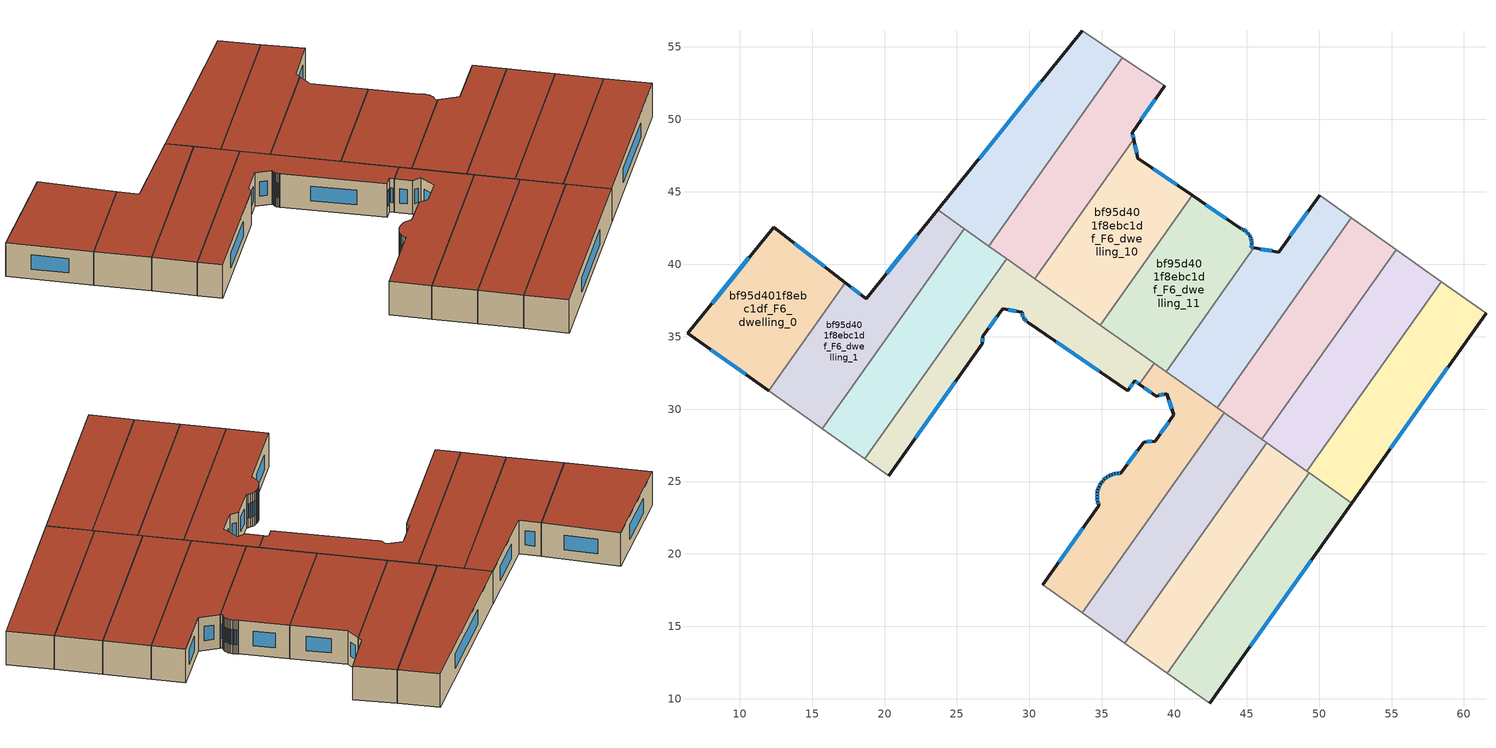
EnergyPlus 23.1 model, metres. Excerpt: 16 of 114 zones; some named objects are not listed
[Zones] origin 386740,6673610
bf95d401f8ebc1df_F6_dwelling_0
 floor to bf95d401f8ebc1df_F5_dwelling_0 (EU_floor_Construction): 17.3,38.73 12.01,31.26 6.4,35.23 12.34,42.55 z18
 wall outside (EU_wall_Construction): 17.3,38.73 12.34,42.55 6.4,35.23 12.01,31.26 z18:21
 wall to bf95d401f8ebc1df_F6_dwelling_1 (EU_wall_Construction): 12.01,31.26 17.3,38.73 z18:21
 window (EU_Window_Construction): 8,34.1 10.4,32.4 / 10.64,40.46 8.1,37.32 / 15.88,39.82 13.76,41.46 z18.86:20.14
 roof outside (EU_roof_Construction): 12.01,31.26 17.3,38.73 12.34,42.55 6.4,35.23 z21
bf95d401f8ebc1df_F6_dwelling_1
 floor to bf95d401f8ebc1df_F5_dwelling_1 (EU_floor_Construction): 25.51,42.46 15.71,28.63 12.01,31.26 17.3,38.73 18.73,37.63 23.67,43.76 z18
 wall outside (EU_wall_Construction): 23.67,43.76 18.73,37.63 17.3,38.73 z18:21
 wall to bf95d401f8ebc1df_F6_dwelling_2 (EU_wall_Construction): 15.71,28.63 25.51,42.46 z18:21
 wall adiabatic (EU_wall_Construction): 12.01,31.26 15.71,28.63 z18:21
 wall to bf95d401f8ebc1df_F6_dwelling_8 (EU_wall_Construction): 25.51,42.46 23.67,43.76 z18:21
 window (EU_Window_Construction): 22.26,42.01 20.14,39.38 / 18.32,37.94 17.71,38.41 z18.86:20.14
 roof outside (EU_roof_Construction): 15.71,28.63 25.51,42.46 23.67,43.76 18.73,37.63 17.3,38.73 12.01,31.26 z21
bf95d401f8ebc1df_F6_dwelling_10
 floor to bf95d401f8ebc1df_F5_dwelling_10 (EU_floor_Construction): 41.24,44.75 34.9,35.8 30.39,39 37.2,48.61 37.48,47.33 z18
 wall outside (EU_wall_Construction): 41.24,44.75 37.48,47.33 37.2,48.61 z18:21
 wall to bf95d401f8ebc1df_F6_dwelling_11 (EU_wall_Construction): 34.9,35.8 41.24,44.75 z18:21
 wall to bf95d401f8ebc1df_F6_dwelling_9 (EU_wall_Construction): 37.2,48.61 30.39,39 z18:21
 wall to bf95d401f8ebc1df_F6_dwelling_3 (EU_wall_Construction): 30.39,39 34.9,35.8 z18:21
 window (EU_Window_Construction): 40.17,45.49 38.56,46.59 / 37.4,47.7 37.28,48.25 z18.86:20.14
 roof outside (EU_roof_Construction): 34.9,35.8 41.24,44.75 37.48,47.33 37.2,48.61 30.39,39 z21
bf95d401f8ebc1df_F6_dwelling_11
 floor to bf95d401f8ebc1df_F5_dwelling_11 (EU_floor_Construction): 44.58,42.48 44.71,42.43 44.84,42.36 44.95,42.28 45.06,42.18 45.15,42.07 45.21,41.98 45.22,41.95 45.28,41.82 45.32,41.68 45.35,41.54 45.35,41.4 45.34,41.26 45.32,41.16 45.48,41.13 39.43,32.59 34.9,35.8 41.24,44.75 44.55,42.49 z18
 wall outside (EU_wall_Construction): 45.48,41.13 45.32,41.16 45.34,41.26 45.35,41.4 45.35,41.54 45.32,41.68 45.28,41.82 45.22,41.95 45.21,41.98 45.15,42.07 45.06,42.18 44.95,42.28 44.84,42.36 44.71,42.43 44.58,42.48 44.55,42.49 41.24,44.75 z18:21
 wall to bf95d401f8ebc1df_F6_dwelling_12 (EU_wall_Construction): 39.43,32.59 45.48,41.13 z18:21
 wall to bf95d401f8ebc1df_F6_dwelling_4 (EU_wall_Construction): 38.62,33.17 39.43,32.59 z18:21
 wall to bf95d401f8ebc1df_F6_dwelling_3 (EU_wall_Construction): 34.9,35.8 38.62,33.17 z18:21
 window (EU_Window_Construction): 44.67,42.44 44.61,42.46 / 44.8,42.38 44.75,42.41 / 44.92,42.3 44.87,42.34 / 45.03,42.21 44.98,42.25 / 45.12,42.1 45.08,42.15 / 45.19,42.01 45.16,42.05 / 45.26,41.86 45.24,41.91 / 45.31,41.72 45.29,41.78 / 45.34,41.58 45.33,41.64 / 45.35,41.44 45.35,41.5 / 45.34,41.3 45.35,41.36 / 45.32,41.19 45.33,41.23 / 45.44,41.14 45.36,41.15 / 43.61,43.13 42.19,44.1 z18.86:20.14
 roof outside (EU_roof_Construction): 39.43,32.59 45.48,41.13 45.32,41.16 45.34,41.26 45.35,41.4 45.35,41.54 45.32,41.68 45.28,41.82 45.22,41.95 45.21,41.98 45.15,42.07 45.06,42.18 44.95,42.28 44.84,42.36 44.71,42.43 44.58,42.48 44.55,42.49 41.24,44.75 34.9,35.8 z21
bf95d401f8ebc1df_F6_dwelling_12
 floor to bf95d401f8ebc1df_F5_dwelling_12 (EU_floor_Construction): 52.23,43.19 42.95,30.1 39.43,32.59 45.48,41.13 47.21,40.83 50.03,44.75 z18
 wall outside (EU_wall_Construction): 50.03,44.75 47.21,40.83 45.48,41.13 z18:21
 wall adiabatic (EU_wall_Construction): 52.23,43.19 50.03,44.75 z18:21
 wall to bf95d401f8ebc1df_F6_dwelling_13 (EU_wall_Construction): 42.95,30.1 52.23,43.19 z18:21
 wall to bf95d401f8ebc1df_F6_dwelling_4 (EU_wall_Construction): 39.43,32.59 42.95,30.1 z18:21
 window (EU_Window_Construction): 46.72,40.92 45.98,41.05 / 49.23,43.63 48.02,41.95 z18.86:20.14
 roof outside (EU_roof_Construction): 42.95,30.1 52.23,43.19 50.03,44.75 47.21,40.83 45.48,41.13 39.43,32.59 z21
bf95d401f8ebc1df_F6_dwelling_13
 floor to bf95d401f8ebc1df_F5_dwelling_13 (EU_floor_Construction): 55.33,41 46.05,27.9 42.95,30.1 52.23,43.19 z18
 wall adiabatic (EU_wall_Construction): 55.33,41 52.23,43.19 z18:21
 wall to bf95d401f8ebc1df_F6_dwelling_14 (EU_wall_Construction): 46.05,27.9 55.33,41 z18:21
 wall to bf95d401f8ebc1df_F6_dwelling_5 (EU_wall_Construction): 43.44,29.75 46.05,27.9 z18:21
 wall to bf95d401f8ebc1df_F6_dwelling_4 (EU_wall_Construction): 42.95,30.1 43.44,29.75 z18:21
 roof outside (EU_roof_Construction): 46.05,27.9 55.33,41 52.23,43.19 42.95,30.1 z21
bf95d401f8ebc1df_F6_dwelling_14
 floor to bf95d401f8ebc1df_F5_dwelling_14 (EU_floor_Construction): 58.43,38.81 49.15,25.71 46.05,27.9 55.33,41 z18
 wall adiabatic (EU_wall_Construction): 58.43,38.81 55.33,41 z18:21
 wall to bf95d401f8ebc1df_F6_dwelling_15 (EU_wall_Construction): 49.15,25.71 58.43,38.81 z18:21
 wall to bf95d401f8ebc1df_F6_dwelling_6 (EU_wall_Construction): 46.38,27.67 49.15,25.71 z18:21
 wall to bf95d401f8ebc1df_F6_dwelling_5 (EU_wall_Construction): 46.05,27.9 46.38,27.67 z18:21
 roof outside (EU_roof_Construction): 49.15,25.71 58.43,38.81 55.33,41 46.05,27.9 z21
bf95d401f8ebc1df_F6_dwelling_15
 floor to bf95d401f8ebc1df_F5_dwelling_15 (EU_floor_Construction): 61.52,36.62 52.24,23.51 49.15,25.71 58.43,38.81 z18
 wall outside (EU_wall_Construction): 52.24,23.51 61.52,36.62 z18:21
 wall adiabatic (EU_wall_Construction): 61.52,36.62 58.43,38.81 z18:21
 wall to bf95d401f8ebc1df_F6_dwelling_7 (EU_wall_Construction): 49.31,25.59 52.24,23.51 z18:21
 wall to bf95d401f8ebc1df_F6_dwelling_6 (EU_wall_Construction): 49.15,25.71 49.31,25.59 z18:21
 window (EU_Window_Construction): 54.89,27.26 58.87,32.87 z18.86:20.14
 roof outside (EU_roof_Construction): 52.24,23.51 61.52,36.62 58.43,38.81 49.15,25.71 z21
bf95d401f8ebc1df_F6_dwelling_2
 floor to bf95d401f8ebc1df_F5_dwelling_2 (EU_floor_Construction): 28.44,40.38 18.65,26.56 15.71,28.63 25.51,42.46 z18
 wall to bf95d401f8ebc1df_F6_dwelling_3 (EU_wall_Construction): 18.65,26.56 28.44,40.38 z18:21
 wall adiabatic (EU_wall_Construction): 15.71,28.63 18.65,26.56 z18:21
 wall to bf95d401f8ebc1df_F6_dwelling_9 (EU_wall_Construction): 28.44,40.38 27.2,41.26 z18:21
 wall to bf95d401f8ebc1df_F6_dwelling_8 (EU_wall_Construction): 27.2,41.26 25.51,42.46 z18:21
 roof outside (EU_roof_Construction): 18.65,26.56 28.44,40.38 25.51,42.46 15.71,28.63 z21
bf95d401f8ebc1df_F6_dwelling_3
 floor to bf95d401f8ebc1df_F5_dwelling_3 (EU_floor_Construction): 38.62,33.17 37.59,31.72 37.27,31.95 36.79,31.26 29.88,36 29.82,36.05 29.73,36.13 29.66,36.22 29.6,36.3 29.6,36.32 29.55,36.42 29.51,36.54 29.49,36.65 29.49,36.7 28.15,36.93 26.79,35.04 26.74,34.5 20.28,25.39 18.65,26.56 28.44,40.38 z18
 wall outside (EU_wall_Construction): 20.28,25.39 26.74,34.5 26.79,35.04 28.15,36.93 29.49,36.7 29.49,36.65 29.51,36.54 29.55,36.42 29.6,36.32 29.6,36.3 29.66,36.22 29.73,36.13 29.82,36.05 29.88,36 36.79,31.26 37.27,31.95 37.59,31.72 z18:21
 wall adiabatic (EU_wall_Construction): 18.65,26.56 20.28,25.39 z18:21
 wall to bf95d401f8ebc1df_F6_dwelling_4 (EU_wall_Construction): 37.59,31.72 38.62,33.17 z18:21
 wall to bf95d401f8ebc1df_F6_dwelling_9 (EU_wall_Construction): 30.39,39 28.44,40.38 z18:21
 window (EU_Window_Construction): 29.76,36.11 29.79,36.07 / 29.68,36.19 29.71,36.15 / 29.62,36.28 29.64,36.24 / 29.56,36.39 29.58,36.35 / 29.52,36.5 29.54,36.46 / 29.5,36.62 29.51,36.57 / 28.53,36.86 29.11,36.76 / 27.18,35.58 27.76,36.39 / 26.76,34.65 26.78,34.88 / 22.13,28 24.9,31.9 / 37.36,31.89 37.5,31.79 / 36.93,31.46 37.13,31.75 / 31.85,34.65 34.82,32.62 z18.86:20.14
 roof outside (EU_roof_Construction): 36.79,31.26 37.27,31.95 37.59,31.72 38.62,33.17 28.44,40.38 18.65,26.56 20.28,25.39 26.74,34.5 26.79,35.04 28.15,36.93 29.49,36.7 29.49,36.65 29.51,36.54 29.55,36.42 29.6,36.32 29.6,36.3 29.66,36.22 29.73,36.13 29.82,36.05 29.88,36 z21
bf95d401f8ebc1df_F6_dwelling_4
 floor to bf95d401f8ebc1df_F5_dwelling_4 (EU_floor_Construction): 43.44,29.75 33.65,15.92 30.91,17.86 34.8,23.33 34.77,23.41 34.71,23.61 34.68,23.82 34.67,24.03 34.69,24.24 34.73,24.44 34.81,24.64 34.91,24.82 34.94,24.87 35.03,25 35.17,25.15 35.33,25.28 35.51,25.39 35.7,25.48 35.9,25.54 36.11,25.58 36.31,25.58 37.89,27.73 38.68,27.8 39.98,29.59 39.5,31.05 38.76,30.9 37.59,31.72 38.62,33.17 z18
 wall outside (EU_wall_Construction): 37.59,31.72 38.76,30.9 39.5,31.05 39.98,29.59 38.68,27.8 37.89,27.73 36.31,25.58 36.11,25.58 35.9,25.54 35.7,25.48 35.51,25.39 35.33,25.28 35.17,25.15 35.03,25 34.94,24.87 34.91,24.82 34.81,24.64 34.73,24.44 34.69,24.24 34.67,24.03 34.68,23.82 34.71,23.61 34.77,23.41 34.8,23.33 30.91,17.86 z18:21
 wall to bf95d401f8ebc1df_F6_dwelling_5 (EU_wall_Construction): 33.65,15.92 43.44,29.75 z18:21
 wall adiabatic (EU_wall_Construction): 30.91,17.86 33.65,15.92 z18:21
 window (EU_Window_Construction): 34.73,23.56 34.75,23.47 / 34.69,23.76 34.7,23.67 / 34.67,23.97 34.67,23.88 / 34.68,24.18 34.67,24.09 / 34.72,24.38 34.7,24.3 / 34.79,24.58 34.76,24.5 / 34.88,24.77 34.84,24.69 / 35,24.96 34.96,24.91 / 35.13,25.11 35.07,25.04 / 35.29,25.24 35.22,25.19 / 35.46,25.36 35.38,25.31 / 35.65,25.46 35.57,25.42 / 35.85,25.52 35.76,25.5 / 36.05,25.57 35.96,25.55 / 36.25,25.58 36.17,25.58 / 37.44,27.12 36.76,26.2 / 38.45,27.78 38.11,27.75 / 39.61,29.08 39.05,28.31 / 39.63,30.64 39.84,30.01 / 38.97,30.94 39.28,31.01 / 37.92,31.49 38.42,31.13 / 33.69,21.77 32.03,19.43 z18.86:20.14
 roof outside (EU_roof_Construction): 33.65,15.92 43.44,29.75 38.62,33.17 37.59,31.72 38.76,30.9 39.5,31.05 39.98,29.59 38.68,27.8 37.89,27.73 36.31,25.58 36.11,25.58 35.9,25.54 35.7,25.48 35.51,25.39 35.33,25.28 35.17,25.15 35.03,25 34.94,24.87 34.91,24.82 34.81,24.64 34.73,24.44 34.69,24.24 34.67,24.03 34.68,23.82 34.71,23.61 34.77,23.41 34.8,23.33 30.91,17.86 z21
bf95d401f8ebc1df_F6_dwelling_5
 floor to bf95d401f8ebc1df_F5_dwelling_5 (EU_floor_Construction): 46.38,27.67 36.58,13.85 33.65,15.92 43.44,29.75 z18
 wall to bf95d401f8ebc1df_F6_dwelling_6 (EU_wall_Construction): 36.58,13.85 46.38,27.67 z18:21
 wall adiabatic (EU_wall_Construction): 33.65,15.92 36.58,13.85 z18:21
 roof outside (EU_roof_Construction): 36.58,13.85 46.38,27.67 43.44,29.75 33.65,15.92 z21
bf95d401f8ebc1df_F6_dwelling_6
 floor to bf95d401f8ebc1df_F5_dwelling_6 (EU_floor_Construction): 49.31,25.59 39.52,11.77 36.58,13.85 46.38,27.67 z18
 wall to bf95d401f8ebc1df_F6_dwelling_7 (EU_wall_Construction): 39.52,11.77 49.31,25.59 z18:21
 wall adiabatic (EU_wall_Construction): 36.58,13.85 39.52,11.77 z18:21
 roof outside (EU_roof_Construction): 39.52,11.77 49.31,25.59 46.38,27.67 36.58,13.85 z21
bf95d401f8ebc1df_F6_dwelling_7
 floor to bf95d401f8ebc1df_F5_dwelling_7 (EU_floor_Construction): 52.24,23.51 42.45,9.69 39.52,11.77 49.31,25.59 z18
 wall outside (EU_wall_Construction): 42.45,9.69 52.24,23.51 z18:21
 wall adiabatic (EU_wall_Construction): 39.52,11.77 42.45,9.69 z18:21
 window (EU_Window_Construction): 45.25,13.64 49.45,19.56 z18.86:20.14
 roof outside (EU_roof_Construction): 42.45,9.69 52.24,23.51 49.31,25.59 39.52,11.77 z21
bf95d401f8ebc1df_F6_dwelling_8
 floor to bf95d401f8ebc1df_F5_dwelling_8 (EU_floor_Construction): 36.42,54.27 27.2,41.25 23.67,43.76 33.65,56.13 z18
 wall outside (EU_wall_Construction): 33.65,56.13 23.67,43.76 z18:21
 wall to bf95d401f8ebc1df_F6_dwelling_9 (EU_wall_Construction): 27.2,41.25 36.42,54.27 z18:21
 wall adiabatic (EU_wall_Construction): 36.42,54.27 33.65,56.13 z18:21
 window (EU_Window_Construction): 30.8,52.59 26.52,47.29 z18.86:20.14
 roof outside (EU_roof_Construction): 27.2,41.25 36.42,54.27 33.65,56.13 23.67,43.76 z21
bf95d401f8ebc1df_F6_dwelling_9
 floor to bf95d401f8ebc1df_F5_dwelling_9 (EU_floor_Construction): 39.34,52.33 37.1,49.07 37.2,48.61 30.39,39 27.2,41.25 36.42,54.27 z18
 wall outside (EU_wall_Construction): 37.2,48.61 37.1,49.07 39.34,52.33 z18:21
 wall adiabatic (EU_wall_Construction): 39.34,52.33 36.42,54.27 z18:21
 window (EU_Window_Construction): 37.74,50 38.7,51.39 / 37.17,48.74 37.12,48.94 z18.86:20.14
 roof outside (EU_roof_Construction): 30.39,39 37.2,48.61 37.1,49.07 39.34,52.33 36.42,54.27 27.2,41.25 z21
[Building]
EU S2 Campaign: North Axis=0; Terrain=City; Solar Distribution=FullExterior
[Site:Location]
Helsinki-Vantaa.AP: Latitude=60.317; Longitude=24.963; Time Zone=2; Elevation=54.6
[SizingPeriod:WeatherFileDays]
AnnualSizingPeriod: Begin Month=1; Begin Day of Month=1; End Month=12; End Day of Month=31; Day of Week for Start Day=Monday; Use Weather File Daylight Saving Period=No; Use Weather File Rain and Snow Indicators=No
[MATERIAL]
EU_InternalMass_Material: Roughness=MediumRough; Thickness=0.1; Conductivity=1; Density=1800; Specific Heat=900; Thermal Absorptance=0.9; Solar Absorptance=0.7; Visible Absorptance=0.7
[MATERIAL:NOMASS] Roughness=MediumRough; Thermal Absorptance=0.9; Solar Absorptance=0.7; Visible Absorptance=0.7
Name | Thermal Resistance
EU_wall_NoMass | 1.10183
EU_roof_NoMass; EU_floor_NoMass | 1.70606
[WINDOWMATERIAL:SIMPLEGLAZINGSYSTEM]
EU_Window_SimpleGlazing: UFactor=3.11035; Solar Heat Gain Coefficient=0.8; Visible Transmittance=0.8
[CONSTRUCTION]
EU_wall_Construction: EU_wall_NoMass
EU_roof_Construction: EU_roof_NoMass
EU_floor_Construction: EU_floor_NoMass
EU_Window_Construction: EU_Window_SimpleGlazing
EU_InternalMass_Construction: EU_InternalMass_Material
[ZONE] Type=1; Multiplier=1; Ceiling Height=autocalculate; Floor Area=autocalculate; Part of Total Floor Area=Yes
Name | Volume
bf95d401f8ebc1df_F6_dwelling_0; bf95d401f8ebc1df_F6_dwelling_4 | 182.78
bf95d401f8ebc1df_F6_dwelling_1 | 182.741
bf95d401f8ebc1df_F6_dwelling_10 | 182.759
bf95d401f8ebc1df_F6_dwelling_11; bf95d401f8ebc1df_F6_dwelling_12; bf95d401f8ebc1df_F6_dwelling_14 | 182.766
bf95d401f8ebc1df_F6_dwelling_13 | 182.733
bf95d401f8ebc1df_F6_dwelling_15 | 182.754
bf95d401f8ebc1df_F6_dwelling_2 | 182.762
bf95d401f8ebc1df_F6_dwelling_3 | 182.779
bf95d401f8ebc1df_F6_dwelling_5 | 182.763
bf95d401f8ebc1df_F6_dwelling_6 | 182.764
bf95d401f8ebc1df_F6_dwelling_7 | 182.751
bf95d401f8ebc1df_F6_dwelling_8 | 182.758
bf95d401f8ebc1df_F6_dwelling_9 | 182.739
[INTERNALMASS] Construction=EU_InternalMass_Construction
Name | Zone or ZoneList | Surface Area
bf95d401f8ebc1df_F6_dwelling_0_EU_InternalMass | bf95d401f8ebc1df_F6_dwelling_0 | 60.9266
bf95d401f8ebc1df_F6_dwelling_1_EU_InternalMass | bf95d401f8ebc1df_F6_dwelling_1 | 60.9136
bf95d401f8ebc1df_F6_dwelling_2_EU_InternalMass | bf95d401f8ebc1df_F6_dwelling_2 | 60.9209
bf95d401f8ebc1df_F6_dwelling_3_EU_InternalMass | bf95d401f8ebc1df_F6_dwelling_3 | 60.9266
bf95d401f8ebc1df_F6_dwelling_4_EU_InternalMass | bf95d401f8ebc1df_F6_dwelling_4 | 60.9261
bf95d401f8ebc1df_F6_dwelling_5_EU_InternalMass | bf95d401f8ebc1df_F6_dwelling_5 | 60.9213
bf95d401f8ebc1df_F6_dwelling_6_EU_InternalMass | bf95d401f8ebc1df_F6_dwelling_6 | 60.9213
bf95d401f8ebc1df_F6_dwelling_7_EU_InternalMass | bf95d401f8ebc1df_F6_dwelling_7 | 60.9167
bf95d401f8ebc1df_F6_dwelling_8_EU_InternalMass | bf95d401f8ebc1df_F6_dwelling_8 | 60.9193
bf95d401f8ebc1df_F6_dwelling_9_EU_InternalMass | bf95d401f8ebc1df_F6_dwelling_9 | 60.913
bf95d401f8ebc1df_F6_dwelling_10_EU_InternalMass | bf95d401f8ebc1df_F6_dwelling_10 | 60.9193
bf95d401f8ebc1df_F6_dwelling_11_EU_InternalMass | bf95d401f8ebc1df_F6_dwelling_11 | 60.9225
bf95d401f8ebc1df_F6_dwelling_12_EU_InternalMass | bf95d401f8ebc1df_F6_dwelling_12 | 60.9218
bf95d401f8ebc1df_F6_dwelling_13_EU_InternalMass | bf95d401f8ebc1df_F6_dwelling_13 | 60.911
bf95d401f8ebc1df_F6_dwelling_14_EU_InternalMass | bf95d401f8ebc1df_F6_dwelling_14 | 60.9217
bf95d401f8ebc1df_F6_dwelling_15_EU_InternalMass | bf95d401f8ebc1df_F6_dwelling_15 | 60.9181
[OTHEREQUIPMENT] Fuel Type=Electricity; Design Level Calculation Method=Watts/Area; Power per Zone Floor Area=1; Fraction Latent=0; Fraction Radiant=0; Fraction Lost=0; Carbon Dioxide Generation Rate=0; EndUse Subcategory=EU_Step8_InternalGains
Name | Zone or ZoneList or Space or SpaceList | Schedule
EU_Step8_InternalGain_bf95d401f8ebc1df_F6_dwelling_0_f000 | bf95d401f8ebc1df_F6_dwelling_0 | EU_Step8_GainSchedule_bf95d401f8ebc1df_F6_dwelling_0_f000
EU_Step8_InternalGain_bf95d401f8ebc1df_F6_dwelling_1_f000 | bf95d401f8ebc1df_F6_dwelling_1 | EU_Step8_GainSchedule_bf95d401f8ebc1df_F6_dwelling_1_f000
EU_Step8_InternalGain_bf95d401f8ebc1df_F6_dwelling_2_f000 | bf95d401f8ebc1df_F6_dwelling_2 | EU_Step8_GainSchedule_bf95d401f8ebc1df_F6_dwelling_2_f000
EU_Step8_InternalGain_bf95d401f8ebc1df_F6_dwelling_3_f000 | bf95d401f8ebc1df_F6_dwelling_3 | EU_Step8_GainSchedule_bf95d401f8ebc1df_F6_dwelling_3_f000
EU_Step8_InternalGain_bf95d401f8ebc1df_F6_dwelling_4_f000 | bf95d401f8ebc1df_F6_dwelling_4 | EU_Step8_GainSchedule_bf95d401f8ebc1df_F6_dwelling_4_f000
EU_Step8_InternalGain_bf95d401f8ebc1df_F6_dwelling_5_f000 | bf95d401f8ebc1df_F6_dwelling_5 | EU_Step8_GainSchedule_bf95d401f8ebc1df_F6_dwelling_5_f000
EU_Step8_InternalGain_bf95d401f8ebc1df_F6_dwelling_6_f000 | bf95d401f8ebc1df_F6_dwelling_6 | EU_Step8_GainSchedule_bf95d401f8ebc1df_F6_dwelling_6_f000
EU_Step8_InternalGain_bf95d401f8ebc1df_F6_dwelling_7_f000 | bf95d401f8ebc1df_F6_dwelling_7 | EU_Step8_GainSchedule_bf95d401f8ebc1df_F6_dwelling_7_f000
EU_Step8_InternalGain_bf95d401f8ebc1df_F6_dwelling_8_f000 | bf95d401f8ebc1df_F6_dwelling_8 | EU_Step8_GainSchedule_bf95d401f8ebc1df_F6_dwelling_8_f000
EU_Step8_InternalGain_bf95d401f8ebc1df_F6_dwelling_9_f000 | bf95d401f8ebc1df_F6_dwelling_9 | EU_Step8_GainSchedule_bf95d401f8ebc1df_F6_dwelling_9_f000
EU_Step8_InternalGain_bf95d401f8ebc1df_F6_dwelling_10_f000 | bf95d401f8ebc1df_F6_dwelling_10 | EU_Step8_GainSchedule_bf95d401f8ebc1df_F6_dwelling_10_f000
EU_Step8_InternalGain_bf95d401f8ebc1df_F6_dwelling_11_f000 | bf95d401f8ebc1df_F6_dwelling_11 | EU_Step8_GainSchedule_bf95d401f8ebc1df_F6_dwelling_11_f000
EU_Step8_InternalGain_bf95d401f8ebc1df_F6_dwelling_12_f000 | bf95d401f8ebc1df_F6_dwelling_12 | EU_Step8_GainSchedule_bf95d401f8ebc1df_F6_dwelling_12_f000
EU_Step8_InternalGain_bf95d401f8ebc1df_F6_dwelling_13_f000 | bf95d401f8ebc1df_F6_dwelling_13 | EU_Step8_GainSchedule_bf95d401f8ebc1df_F6_dwelling_13_f000
EU_Step8_InternalGain_bf95d401f8ebc1df_F6_dwelling_14_f000 | bf95d401f8ebc1df_F6_dwelling_14 | EU_Step8_GainSchedule_bf95d401f8ebc1df_F6_dwelling_14_f000
EU_Step8_InternalGain_bf95d401f8ebc1df_F6_dwelling_15_f000 | bf95d401f8ebc1df_F6_dwelling_15 | EU_Step8_GainSchedule_bf95d401f8ebc1df_F6_dwelling_15_f000
[ZONEVENTILATION:DESIGNFLOWRATE] Schedule=EU_AlwaysOn; Design Flow Rate Calculation Method=AirChanges/Hour; Air Changes per Hour=0.756316; Ventilation Type=Natural; Fan Pressure Rise=0; Fan Total Efficiency=1; Constant Term Coefficient=1; Temperature Term Coefficient=0; Velocity Term Coefficient=0; Velocity Squared Term Coefficient=0; Minimum Indoor Temperature=-100; Maximum Indoor Temperature=100; Delta Temperature=-100; Minimum Outdoor Temperature=-100; Maximum Outdoor Temperature=100; Maximum Wind Speed=40
Name | Zone or ZoneList or Space or SpaceList
EU_ConstantAir_bf95d401f8ebc1df_F6_dwelling_0 | bf95d401f8ebc1df_F6_dwelling_0
EU_ConstantAir_bf95d401f8ebc1df_F6_dwelling_1 | bf95d401f8ebc1df_F6_dwelling_1
EU_ConstantAir_bf95d401f8ebc1df_F6_dwelling_2 | bf95d401f8ebc1df_F6_dwelling_2
EU_ConstantAir_bf95d401f8ebc1df_F6_dwelling_3 | bf95d401f8ebc1df_F6_dwelling_3
EU_ConstantAir_bf95d401f8ebc1df_F6_dwelling_4 | bf95d401f8ebc1df_F6_dwelling_4
EU_ConstantAir_bf95d401f8ebc1df_F6_dwelling_5 | bf95d401f8ebc1df_F6_dwelling_5
EU_ConstantAir_bf95d401f8ebc1df_F6_dwelling_6 | bf95d401f8ebc1df_F6_dwelling_6
EU_ConstantAir_bf95d401f8ebc1df_F6_dwelling_7 | bf95d401f8ebc1df_F6_dwelling_7
EU_ConstantAir_bf95d401f8ebc1df_F6_dwelling_8 | bf95d401f8ebc1df_F6_dwelling_8
EU_ConstantAir_bf95d401f8ebc1df_F6_dwelling_9 | bf95d401f8ebc1df_F6_dwelling_9
EU_ConstantAir_bf95d401f8ebc1df_F6_dwelling_10 | bf95d401f8ebc1df_F6_dwelling_10
EU_ConstantAir_bf95d401f8ebc1df_F6_dwelling_11 | bf95d401f8ebc1df_F6_dwelling_11
EU_ConstantAir_bf95d401f8ebc1df_F6_dwelling_12 | bf95d401f8ebc1df_F6_dwelling_12
EU_ConstantAir_bf95d401f8ebc1df_F6_dwelling_13 | bf95d401f8ebc1df_F6_dwelling_13
EU_ConstantAir_bf95d401f8ebc1df_F6_dwelling_14 | bf95d401f8ebc1df_F6_dwelling_14
EU_ConstantAir_bf95d401f8ebc1df_F6_dwelling_15 | bf95d401f8ebc1df_F6_dwelling_15
[HVACTEMPLATE:ZONE:IDEALLOADSAIRSYSTEM] System Availability Schedule=EU_AlwaysOn; Maximum Heating Supply Air Temperature=50; Minimum Cooling Supply Air Temperature=13; Maximum Heating Supply Air Humidity Ratio=0.0156; Minimum Cooling Supply Air Humidity Ratio=0.0077; Heating Limit=NoLimit; Cooling Limit=NoLimit; Heating Availability Schedule=EU_AlwaysOn; Cooling Availability Schedule=EU_CoolingOff; Dehumidification Control Type=ConstantSensibleHeatRatio; Cooling Sensible Heat Ratio=0.7; Dehumidification Setpoint=60; Humidification Control Type=None; Humidification Setpoint=30; Outdoor Air Method=None; Outdoor Air Flow Rate per Person=0.00944; Outdoor Air Flow Rate per Zone Floor Area=0; Outdoor Air Flow Rate per Zone=0; Demand Controlled Ventilation Type=None; Outdoor Air Economizer Type=NoEconomizer; Heat Recovery Type=None; Sensible Heat Recovery Effectiveness=0.7; Latent Heat Recovery Effectiveness=0.65
Name | Template Thermostat
bf95d401f8ebc1df_F6_dwelling_0 | EU_HeatOnly_bf95d401f8ebc1df_F6_dwelling_0
bf95d401f8ebc1df_F6_dwelling_1 | EU_HeatOnly_bf95d401f8ebc1df_F6_dwelling_1
bf95d401f8ebc1df_F6_dwelling_2 | EU_HeatOnly_bf95d401f8ebc1df_F6_dwelling_2
bf95d401f8ebc1df_F6_dwelling_3 | EU_HeatOnly_bf95d401f8ebc1df_F6_dwelling_3
bf95d401f8ebc1df_F6_dwelling_4 | EU_HeatOnly_bf95d401f8ebc1df_F6_dwelling_4
bf95d401f8ebc1df_F6_dwelling_5 | EU_HeatOnly_bf95d401f8ebc1df_F6_dwelling_5
bf95d401f8ebc1df_F6_dwelling_6 | EU_HeatOnly_bf95d401f8ebc1df_F6_dwelling_6
bf95d401f8ebc1df_F6_dwelling_7 | EU_HeatOnly_bf95d401f8ebc1df_F6_dwelling_7
bf95d401f8ebc1df_F6_dwelling_8 | EU_HeatOnly_bf95d401f8ebc1df_F6_dwelling_8
bf95d401f8ebc1df_F6_dwelling_9 | EU_HeatOnly_bf95d401f8ebc1df_F6_dwelling_9
bf95d401f8ebc1df_F6_dwelling_10 | EU_HeatOnly_bf95d401f8ebc1df_F6_dwelling_10
bf95d401f8ebc1df_F6_dwelling_11 | EU_HeatOnly_bf95d401f8ebc1df_F6_dwelling_11
bf95d401f8ebc1df_F6_dwelling_12 | EU_HeatOnly_bf95d401f8ebc1df_F6_dwelling_12
bf95d401f8ebc1df_F6_dwelling_13 | EU_HeatOnly_bf95d401f8ebc1df_F6_dwelling_13
bf95d401f8ebc1df_F6_dwelling_14 | EU_HeatOnly_bf95d401f8ebc1df_F6_dwelling_14
bf95d401f8ebc1df_F6_dwelling_15 | EU_HeatOnly_bf95d401f8ebc1df_F6_dwelling_15
[SIZING:ZONE] Zone Cooling Design Supply Air Temperature Input Method=SupplyAirTemperature; Zone Cooling Design Supply Air Temperature=13; Zone Heating Design Supply Air Temperature Input Method=SupplyAirTemperature; Zone Heating Design Supply Air Temperature=50; Zone Cooling Design Supply Air Humidity Ratio=0.008; Zone Heating Design Supply Air Humidity Ratio=0.008; Cooling Design Air Flow Method=DesignDay; Cooling Design Air Flow Rate=0; Cooling Minimum Air Flow per Zone Floor Area=0.000762; Cooling Minimum Air Flow=0; Cooling Minimum Air Flow Fraction=0.2; Heating Design Air Flow Method=DesignDay; Heating Design Air Flow Rate=0; Heating Maximum Air Flow per Zone Floor Area=0.002032; Heating Maximum Air Flow=0.141576; Heating Maximum Air Flow Fraction=0.3; Account for Dedicated Outdoor Air System=No; Dedicated Outdoor Air System Control Strategy=NeutralSupplyAir; Dedicated Outdoor Air Low Setpoint Temperature for Design=autosize; Dedicated Outdoor Air High Setpoint Temperature for Design=autosize; Zone Load Sizing Method=Sensible Load Only No Latent Load; Zone Latent Cooling Design Supply Air Humidity Ratio Input Method=HumidityRatioDifference; Zone Cooling Design Supply Air Humidity Ratio Difference=0.005; Zone Latent Heating Design Supply Air Humidity Ratio Input Method=HumidityRatioDifference; Zone Humidification Design Supply Air Humidity Ratio Difference=0.005
bf95d401f8ebc1df_F6_dwelling_0; bf95d401f8ebc1df_F6_dwelling_1; bf95d401f8ebc1df_F6_dwelling_2; bf95d401f8ebc1df_F6_dwelling_3; bf95d401f8ebc1df_F6_dwelling_4; bf95d401f8ebc1df_F6_dwelling_5; bf95d401f8ebc1df_F6_dwelling_6; bf95d401f8ebc1df_F6_dwelling_7; bf95d401f8ebc1df_F6_dwelling_8; bf95d401f8ebc1df_F6_dwelling_9; bf95d401f8ebc1df_F6_dwelling_10; bf95d401f8ebc1df_F6_dwelling_11; bf95d401f8ebc1df_F6_dwelling_12; bf95d401f8ebc1df_F6_dwelling_13; bf95d401f8ebc1df_F6_dwelling_14; bf95d401f8ebc1df_F6_dwelling_15
[SCHEDULE:CONSTANT]
Name | Hourly Value
EU_AlwaysOn | 1
EU_CoolingOff | 0
[SCHEDULE:FILE] Column Number=1; Rows to Skip at Top=0; Number of Hours of Data=8760; Column Separator=Comma; Interpolate to Timestep=No; Minutes per Item=60; Adjust Schedule for Daylight Savings=Yes
Name | File
EU_Step8_GainSchedule_bf95d401f8ebc1df_F6_dwelling_0_f000 | ../../schedules/bf95d401f8ebc1df/bf95d401f8ebc1df_F6_dwelling_0_f000_gain.csv
EU_Step8_GainSchedule_bf95d401f8ebc1df_F6_dwelling_1_f000 | ../../schedules/bf95d401f8ebc1df/bf95d401f8ebc1df_F6_dwelling_1_f000_gain.csv
EU_Step8_GainSchedule_bf95d401f8ebc1df_F6_dwelling_2_f000 | ../../schedules/bf95d401f8ebc1df/bf95d401f8ebc1df_F6_dwelling_2_f000_gain.csv
EU_Step8_GainSchedule_bf95d401f8ebc1df_F6_dwelling_3_f000 | ../../schedules/bf95d401f8ebc1df/bf95d401f8ebc1df_F6_dwelling_3_f000_gain.csv
EU_Step8_GainSchedule_bf95d401f8ebc1df_F6_dwelling_4_f000 | ../../schedules/bf95d401f8ebc1df/bf95d401f8ebc1df_F6_dwelling_4_f000_gain.csv
EU_Step8_GainSchedule_bf95d401f8ebc1df_F6_dwelling_5_f000 | ../../schedules/bf95d401f8ebc1df/bf95d401f8ebc1df_F6_dwelling_5_f000_gain.csv
EU_Step8_GainSchedule_bf95d401f8ebc1df_F6_dwelling_6_f000 | ../../schedules/bf95d401f8ebc1df/bf95d401f8ebc1df_F6_dwelling_6_f000_gain.csv
EU_Step8_GainSchedule_bf95d401f8ebc1df_F6_dwelling_7_f000 | ../../schedules/bf95d401f8ebc1df/bf95d401f8ebc1df_F6_dwelling_7_f000_gain.csv
EU_Step8_GainSchedule_bf95d401f8ebc1df_F6_dwelling_8_f000 | ../../schedules/bf95d401f8ebc1df/bf95d401f8ebc1df_F6_dwelling_8_f000_gain.csv
EU_Step8_GainSchedule_bf95d401f8ebc1df_F6_dwelling_9_f000 | ../../schedules/bf95d401f8ebc1df/bf95d401f8ebc1df_F6_dwelling_9_f000_gain.csv
EU_Step8_GainSchedule_bf95d401f8ebc1df_F6_dwelling_10_f000 | ../../schedules/bf95d401f8ebc1df/bf95d401f8ebc1df_F6_dwelling_10_f000_gain.csv
EU_Step8_GainSchedule_bf95d401f8ebc1df_F6_dwelling_11_f000 | ../../schedules/bf95d401f8ebc1df/bf95d401f8ebc1df_F6_dwelling_11_f000_gain.csv
EU_Step8_GainSchedule_bf95d401f8ebc1df_F6_dwelling_12_f000 | ../../schedules/bf95d401f8ebc1df/bf95d401f8ebc1df_F6_dwelling_12_f000_gain.csv
EU_Step8_GainSchedule_bf95d401f8ebc1df_F6_dwelling_13_f000 | ../../schedules/bf95d401f8ebc1df/bf95d401f8ebc1df_F6_dwelling_13_f000_gain.csv
EU_Step8_GainSchedule_bf95d401f8ebc1df_F6_dwelling_14_f000 | ../../schedules/bf95d401f8ebc1df/bf95d401f8ebc1df_F6_dwelling_14_f000_gain.csv
EU_Step8_GainSchedule_bf95d401f8ebc1df_F6_dwelling_15_f000 | ../../schedules/bf95d401f8ebc1df/bf95d401f8ebc1df_F6_dwelling_15_f000_gain.csv
